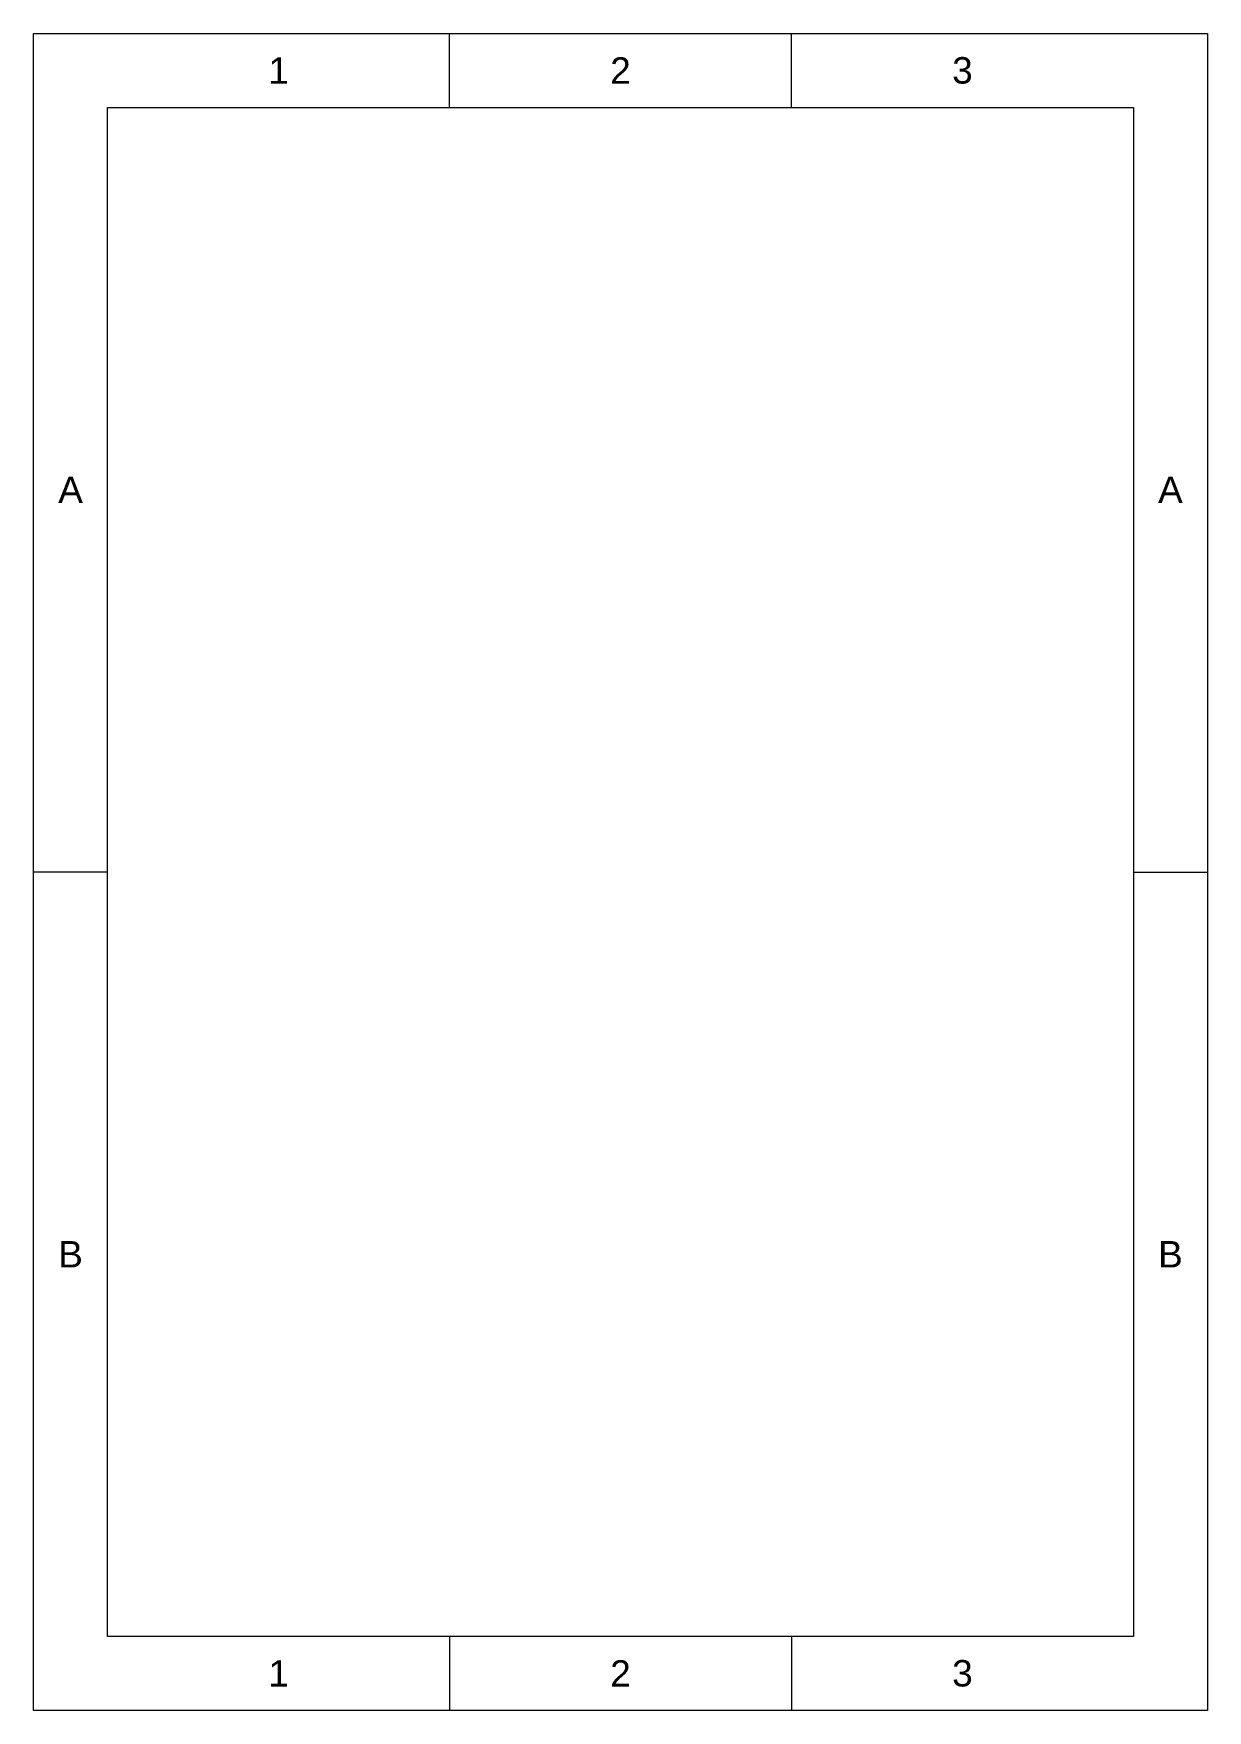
# Paper-space layout 'Rosetta-Sheet' of a CAD drawing. Header units: millimetres. Extents: x -101 to 101, y -144 to 144.
import ezdxf

# ---------------------------------------------------------------- set-up
doc = ezdxf.new("R2010")
doc.units = ezdxf.units.MM
doc.layers.add('None', color=7, linetype='Continuous', lineweight=5)
doc.styles.add('Arial', font='Arial.ttf')

# ---------------------------------------------------------------- blocks, each defined once
blk = doc.blocks.new('title-block-a')
at = {"layer": 'None', "color": 7, "linetype": 'Continuous', "lineweight": 13, "transparency": 33554687}
for p, q in [((-29.34, 131.23), (-29.34, 143.93)), ((29.34, 131.23), (29.34, 143.93)), ((-88.01, 0), (-100.71, 0)), ((88.01, 0), (100.71, 0)), ((-29.34, -131.23), (-29.34, -143.93)), ((29.34, -131.23), (29.34, -143.93))]:
    blk.add_line(p, q, dxfattribs=at)
at = {"layer": 'None', "color": 7, "linetype": 'Continuous', "lineweight": 5, "transparency": 33554687, "flags": 128}
for points in [[(-100.71, 143.93), (100.71, 143.93), (100.71, -143.93), (-100.71, -143.93)], [(-88.01, -131.23), (-88.01, 131.23), (88.01, 131.23), (88.01, -131.23)]]:
    blk.add_lwpolyline(points, close=True, dxfattribs=at)
at = {"layer": 'None', "color": 7, "transparency": 33554687, "char_height": 4.54, "attachment_point": 5, "line_spacing_factor": 0.960695, "style": 'Arial'}
for s, insert in [('1', (-58.67, 137.58)), ('2', (0, 137.58)), ('3', (58.67, 137.58)), ('A', (-94.36, 65.62)), ('A', (94.36, 65.62)), ('B', (-94.36, -65.62)), ('B', (94.36, -65.62)), ('2', (0, -137.58)), ('3', (58.67, -137.58)), ('1', (-58.67, -137.58))]:
    blk.add_mtext(s, dxfattribs=dict(at, insert=insert))
at = {"layer": 'None', "color": 0, "flags": 1}
for tag in ['Approval', 'Auto_Generate_Page_Number', 'Total_Num_Sheets', 'Auto_Total_Num_Sheets', 'Sheet_Title', 'Sheet_Number', 'Current_Plot_Date', 'Scale', 'Zone', 'Status', 'Number', 'Recipients', 'Publish_Date', 'Page_Number', 'Plot_Date_Format', 'File_Name', 'File_Name_Include_Path', 'Project_Date', 'Project_ID', 'Project_Name', 'Project_Address', 'Date', 'Note', 'Date']:
    blk.add_attdef(tag, (-100.71, -143.93), '', height=0.18, dxfattribs=at)

psp = doc.layouts.new('Rosetta-Sheet')

# ---------------------------------------------------------------- block references
at = {"layer": 'None', "color": 7, "transparency": 33554687}
psp.add_blockref('title-block-a', (0, 0), dxfattribs=at)

doc.saveas('drawing.dxf')
